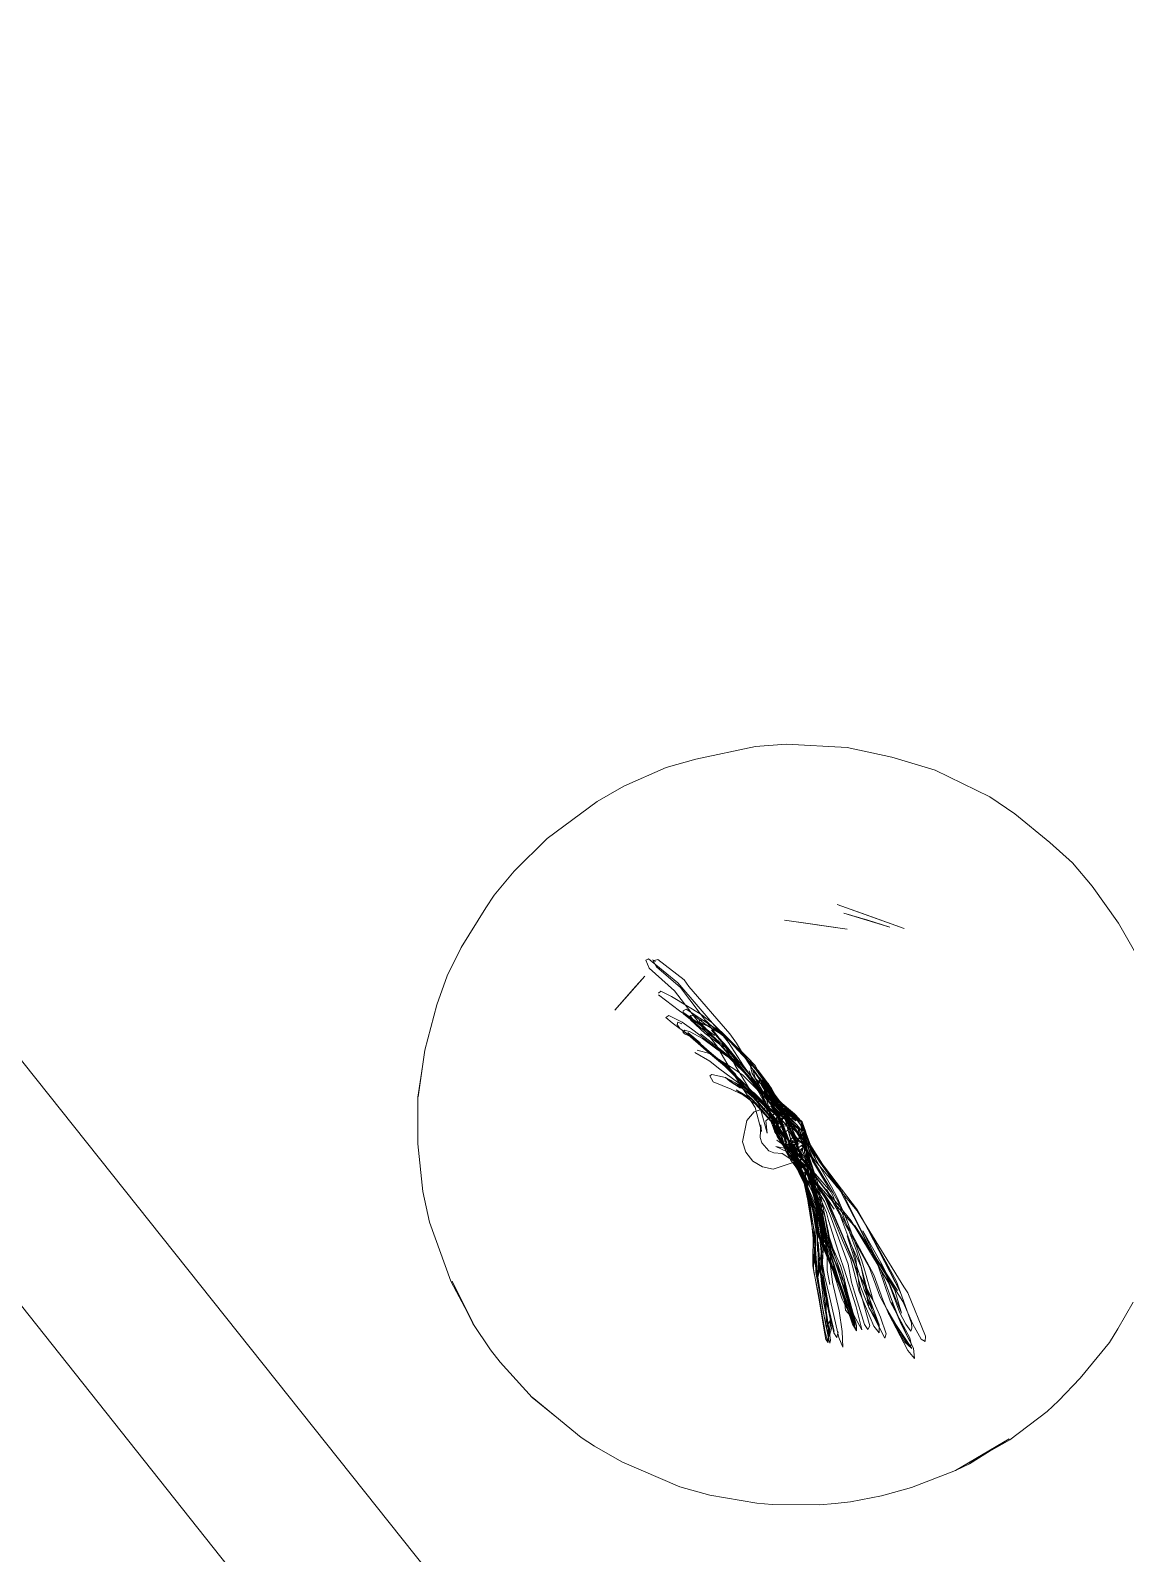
# Model space of a CAD drawing. Header units: millimetres. Extents: x 0 to 57242, y -59538 to 11130.
# Drawn here: x 16787.4 to 16894.6, y -1006.1 to -857 of the extents above; entities that cross this region are included whole.
import ezdxf

# ---------------------------------------------------------------- set-up
doc = ezdxf.new("R2010")
doc.units = ezdxf.units.MM
doc.layers.add('G-IMPT', color=8, linetype='Continuous', lineweight=9)
doc.layers.add('I-FURN', color=30, linetype='Continuous', lineweight=9)

# ---------------------------------------------------------------- blocks, each defined once
blk = doc.blocks.new('LR1579_PANEL_TV_019_CH - LR1579_PANEL_TV_019_CH-837093-Level 0')
at = {"layer": 'G-IMPT'}
for p, q in [((741.81, -243.84), (746.13, -242.91)), ((749.08, -242.41), (746.13, -242.91)), ((749.08, -242.41), (752.06, -242.35)), ((752.06, -242.35), (756.51, -242.57)), ((756.51, -242.57), (760.92, -243.24)), ((741.81, -243.84), (738.97, -244.73)), ((733.61, -247.29), (738.97, -244.73)), ((733.61, -247.29), (729.94, -249.82)), ((726.49, -252.66), (729.94, -249.82)), ((726.49, -252.66), (722.53, -257.13)), ((722.53, -257.13), (720.83, -259.6)), ((743.82, -259.32), (737.91, -262.99)), ((740.87, -261.14), (743.82, -259.32)), ((720.83, -259.6), (718.14, -264.96)), ((738.99, -263.01), (742.86, -260.36)), ((740.98, -261.58), (742.86, -260.36)), ((740.87, -261.14), (737.91, -262.99)), ((738.99, -263.01), (740.98, -261.58)), ((740.39, -263.73), (735.88, -267.98)), ((740.39, -263.73), (737.59, -266.36)), ((718.14, -264.96), (716.98, -267.74)), ((786.43, -264.56), (787.54, -267.38)), ((735.88, -267.98), (737.59, -266.36)), ((716.98, -267.74), (715.83, -272.12)), ((788.07, -268.82), (787.54, -267.38)), ((788.07, -268.82), (789.03, -273.26)), ((715.37, -275.11), (715.83, -272.12)), ((789.42, -276.29), (789.03, -273.26)), ((715.17, -281.17), (715.37, -275.11)), ((789.42, -276.29), (789.57, -277.82)), ((789.45, -282.4), (789.57, -277.82)), ((730.57, -280.77), (734.2, -279.97)), ((731.18, -280.1), (731, -280.53)), ((734.34, -279.32), (731.18, -280.1)), ((731.68, -280.64), (734.72, -280.07)), ((734.2, -279.97), (740.58, -279.74)), ((735.16, -279.35), (734.34, -279.32)), ((739.44, -280.17), (734.72, -280.07)), ((734.86, -281.28), (738.11, -280.11)), ((735.16, -279.35), (741.28, -279.1)), ((736.71, -280.93), (739.77, -279.96)), ((737.73, -280.72), (739.28, -280.32)), ((739.28, -280.32), (737.8, -281.27)), ((738.6, -279.97), (738.11, -280.11)), ((738.82, -280.13), (738.46, -280.5)), ((739.29, -279.79), (738.6, -279.97)), ((739.28, -280.32), (738.75, -280.59)), ((738.82, -280.13), (740, -279.95)), ((739.28, -280.32), (740.67, -279.83)), ((744.11, -279.18), (739.29, -279.79)), ((741.75, -280.2), (739.44, -280.17)), ((739.77, -279.96), (740.39, -279.76)), ((746.7, -280.04), (739.86, -280.28)), ((739.86, -280.28), (741.71, -280.11)), ((740, -279.95), (741.58, -279.51)), ((746.32, -280.19), (740.01, -280.62)), ((742.18, -280.24), (740.28, -280.58)), ((741.47, -279.6), (740.39, -279.76)), ((747.17, -280.24), (740.52, -280.55)), ((740.58, -279.74), (741.84, -279.74)), ((741.8, -279.58), (740.67, -279.83)), ((741.28, -279.1), (742.39, -279.17)), ((745.81, -279.18), (741.47, -279.6)), ((742.54, -279.42), (741.58, -279.51)), ((746.7, -280.04), (741.71, -280.11)), ((741.75, -280.2), (744.02, -280.63)), ((745.4, -280.35), (741.77, -280.44)), ((745.64, -279.29), (741.8, -279.58)), ((742.41, -279.78), (741.84, -279.74)), ((742.18, -280.24), (747.95, -280.27)), ((744.48, -279.44), (742.39, -279.17)), ((744.54, -280.01), (742.41, -279.78)), ((742.54, -279.42), (746.66, -279.18)), ((749.39, -279.83), (742.84, -280.64)), ((749.41, -279.93), (743.35, -280.43)), ((751.46, -280.35), (744.05, -281.26)), ((744.11, -279.18), (745.25, -279.1)), ((744.33, -280.38), (750.44, -279.91)), ((744.48, -279.44), (748.73, -279.8)), ((749.01, -280.21), (744.54, -280.01)), ((744.63, -279.32), (744.65, -279.17)), ((744.63, -279.32), (745.42, -279.27)), ((744.63, -279.32), (745.66, -279.8)), ((744.63, -279.32), (745.07, -279.37)), ((745.07, -279.37), (744.65, -279.17)), ((745.24, -280.62), (749.28, -280.19)), ((745.97, -279.2), (745.25, -279.1)), ((746.32, -280.19), (745.3, -279.88)), ((745.3, -279.88), (746.29, -280.23)), ((745.4, -280.35), (747.87, -280.36)), ((745.42, -279.27), (746.68, -279.34)), ((745.52, -279.47), (745.45, -279.55)), ((747.1, -279.48), (745.45, -279.55)), ((746.27, -279.87), (745.45, -279.55)), ((746.27, -279.87), (745.45, -279.55)), ((746.03, -279.51), (745.52, -279.47)), ((745.64, -279.29), (747.42, -279.21)), ((746.59, -279.91), (745.66, -279.8)), ((745.78, -279.27), (748.99, -279.52)), ((745.78, -279.27), (749.56, -279.4)), ((745.81, -279.18), (747.66, -279.21)), ((745.97, -279.2), (748.99, -279.52)), ((747.17, -279.66), (746.03, -279.51)), ((748.87, -279.59), (746.27, -279.87)), ((748.47, -280.28), (746.27, -279.87)), ((746.27, -280.11), (747.87, -280.36)), ((746.27, -280.11), (748.44, -280.45)), ((748.45, -280.6), (746.29, -280.23)), ((748.27, -279.54), (746.59, -279.56)), ((746.84, -279.88), (746.59, -279.56)), ((746.69, -279.92), (746.59, -279.56)), ((746.69, -279.92), (746.59, -279.56)), ((746.59, -279.91), (747.84, -280.15)), ((748, -279.23), (746.66, -279.18)), ((747.14, -279.79), (746.67, -279.5)), ((746.68, -279.23), (750.06, -279.71)), ((746.68, -279.23), (747.84, -279.36)), ((747.49, -279.47), (746.68, -279.34)), ((746.84, -279.88), (746.69, -279.92)), ((748.79, -280.25), (746.69, -279.92)), ((747.95, -280.27), (746.7, -280.04)), ((746.7, -280.04), (750.22, -280.9)), ((748.87, -279.59), (747.1, -279.48)), ((748.08, -279.91), (747.14, -279.79)), ((748.87, -279.59), (747.17, -279.66)), ((747.17, -280.24), (749.13, -280.67)), ((747.28, -280.84), (751.27, -280.35)), ((750.57, -279.63), (747.42, -279.21)), ((748.25, -280.03), (747.48, -279.82)), ((747.48, -279.82), (748.08, -279.91)), ((748.06, -279.6), (747.49, -279.47)), ((748.6, -279.7), (747.54, -279.79)), ((749.06, -280), (747.54, -279.79)), ((747.54, -279.79), (748.2, -280.2)), ((747.54, -279.79), (748.2, -280.2)), ((747.66, -279.21), (749.02, -279.49)), ((750.06, -279.71), (747.84, -279.36)), ((747.84, -280.15), (749.11, -280.24)), ((747.87, -280.36), (750.07, -280.9)), ((747.87, -280.36), (748.44, -280.45)), ((747.92, -279.46), (750.36, -279.34)), ((747.92, -279.46), (749.56, -279.4)), ((748, -279.23), (750.38, -279.63)), ((748.06, -279.6), (748.87, -279.41)), ((749.06, -280), (748.2, -280.2)), ((748.69, -280.24), (748.2, -280.2)), ((748.25, -280.03), (749, -280.25)), ((748.27, -279.54), (749.32, -279.74)), ((749.28, -279.67), (748.31, -279.49)), ((749.66, -279.68), (748.34, -279.87)), ((748.34, -279.87), (749.95, -279.71)), ((749.99, -279.66), (748.46, -279.55)), ((749.28, -279.67), (748.46, -279.55)), ((748.47, -280.28), (750.69, -280.26)), ((748.5, -280.3), (750.32, -279.85)), ((748.5, -280.3), (749.01, -280.21)), ((748.54, -279.6), (749.29, -279.55)), ((748.87, -279.59), (748.54, -279.6)), ((748.6, -279.7), (749.23, -279.7)), ((750.55, -281.1), (748.67, -280.35)), ((750.07, -280.9), (748.67, -280.35)), ((749.02, -280.23), (748.69, -280.24)), ((749.95, -279.71), (748.73, -279.8)), ((748.74, -282), (749.47, -279.99)), ((748.79, -280.25), (750.3, -280.31)), ((749.99, -279.55), (748.87, -279.41)), ((748.87, -279.59), (749.82, -279.47)), ((748.87, -279.59), (749.29, -279.55)), ((752.66, -281.14), (748.94, -280.04)), ((748.94, -280.04), (749.59, -280.1)), ((748.97, -280.73), (751.46, -280.35)), ((749.99, -279.66), (749, -280.25)), ((749.32, -279.74), (749, -280.25)), ((749.79, -280.36), (749, -280.25)), ((749.02, -279.49), (749.75, -279.48)), ((749.02, -280.23), (749.69, -280.45)), ((749.11, -280.24), (749.59, -280.1)), ((749.89, -279.79), (749.23, -279.7)), ((751.99, -280.06), (749.28, -280.19)), ((749.9, -279.54), (749.32, -279.74)), ((749.99, -279.66), (749.32, -279.74)), ((750.81, -279.92), (749.32, -279.74)), ((749.32, -279.74), (750.77, -279.83)), ((749.35, -280.04), (751.25, -279.9)), ((749.35, -280.04), (751.24, -279.9)), ((749.39, -279.83), (752.29, -279.53)), ((749.39, -279.83), (749.82, -279.82)), ((749.39, -279.83), (751.66, -279.89)), ((749.41, -279.93), (751.24, -279.9)), ((749.47, -279.99), (750.31, -279.29)), ((749.56, -279.4), (751.34, -279.03)), ((749.56, -279.4), (750.36, -279.34)), ((750.69, -280.26), (749.61, -280.22)), ((749.61, -280.22), (753.1, -281.17)), ((749.66, -279.68), (750.74, -279.43)), ((751.2, -279.53), (749.66, -280.53)), ((749.66, -280.53), (750.51, -279.87)), ((752.33, -279.01), (749.75, -279.48)), ((751.99, -280.06), (749.78, -280.17)), ((751.32, -280.06), (749.78, -280.17)), ((750.76, -280.34), (749.79, -280.36)), ((751.13, -279.41), (749.82, -279.59)), ((749.82, -279.47), (751.96, -280.13)), ((750.57, -279.63), (749.82, -279.59)), ((751.66, -279.89), (749.82, -279.82)), ((751.27, -280.02), (749.87, -280.15)), ((753.55, -281.31), (749.87, -280.15)), ((751.04, -279.75), (749.89, -279.79)), ((750.56, -279.77), (749.9, -279.54)), ((753.73, -280.45), (749.99, -279.55)), ((749.99, -279.66), (751.6, -279.82)), ((750.09, -280.42), (750.51, -279.87)), ((752.33, -279.01), (750.12, -279.55)), ((751.22, -279.23), (750.12, -279.55)), ((751.2, -279.53), (750.24, -279.87)), ((750.32, -279.85), (750.24, -279.87)), ((752.33, -279.01), (750.28, -279.42)), ((751.22, -279.23), (750.28, -279.42)), ((750.84, -281.19), (750.28, -280.12)), ((750.31, -280.53), (750.28, -280.12)), ((751.27, -280.02), (750.3, -280.31)), ((750.31, -279.29), (752.42, -278.92)), ((750.31, -280.53), (751.22, -279.23)), ((751.98, -279.35), (750.38, -279.63)), ((750.44, -279.91), (752.07, -279.86)), ((751.24, -279.19), (750.52, -279.75)), ((750.84, -279.48), (750.52, -279.75)), ((750.84, -279.48), (750.54, -280.51)), ((750.54, -280.51), (750.58, -279.93)), ((750.55, -280.9), (751.15, -279.74)), ((751.01, -280.16), (750.55, -280.9)), ((753.68, -280.72), (750.56, -279.77)), ((750.6, -280.71), (750.58, -279.93)), ((751.24, -279.19), (750.74, -279.43)), ((753.59, -281.26), (750.76, -280.34)), ((751.27, -280.02), (750.77, -279.83)), ((753.68, -280.72), (750.81, -279.92)), ((752.29, -279.53), (750.83, -279.87)), ((750.83, -279.87), (751.86, -279.58)), ((750.83, -279.87), (750.84, -279.97)), ((750.83, -279.87), (751.11, -280.39)), ((750.84, -279.97), (753.1, -279.49)), ((750.96, -279.86), (750.87, -280.82)), ((751.15, -279.74), (750.89, -280.77)), ((750.96, -279.86), (751.34, -279.44)), ((753.64, -281.11), (750.96, -279.96)), ((754.28, -281.4), (750.96, -279.96)), ((751.01, -280.16), (751.15, -279.74)), ((751.6, -279.82), (751.04, -279.75)), ((751.13, -279.41), (752.26, -279.13)), ((751.45, -279.57), (751.15, -279.74)), ((752.33, -279.01), (751.22, -279.23)), ((751.24, -279.19), (751.94, -279.16)), ((751.24, -279.19), (752.59, -279.22)), ((752.96, -279.61), (751.25, -279.9)), ((752.88, -280.36), (751.27, -280.35)), ((752.6, -279.96), (751.32, -280.06)), ((752.05, -278.97), (751.34, -279.03)), ((752.26, -279.13), (751.34, -279.44)), ((753.94, -280.63), (751.38, -280.05)), ((751.38, -280.05), (753.28, -280.57)), ((751.45, -279.57), (751.98, -279.35)), ((751.45, -280.73), (751.66, -279.89)), ((754.56, -280.93), (751.6, -279.82)), ((751.6, -279.82), (753.07, -280.44)), ((751.63, -280.12), (752.07, -279.86)), ((752.07, -279.86), (751.63, -280.63)), ((751.63, -280.12), (753.74, -279.87)), ((752.96, -279.61), (751.66, -279.89)), ((751.78, -280.38), (753.67, -280.3)), ((752.88, -280.36), (751.78, -280.38)), ((752.29, -279.53), (751.86, -279.58)), ((752.59, -279.22), (751.94, -279.16)), ((751.96, -280.13), (753.28, -280.57)), ((752.33, -279.01), (752.05, -278.97)), ((752.5, -279.07), (752.05, -278.97)), ((752.98, -279.21), (752.05, -278.97)), ((753.74, -279.87), (752.07, -279.86)), ((752.16, -281.31), (752.19, -280.21)), ((752.6, -279.96), (752.19, -280.21)), ((752.29, -279.53), (753.1, -279.49)), ((752.68, -279.07), (752.33, -279.01)), ((754.09, -280.29), (752.37, -279.49)), ((755.24, -280.32), (752.37, -279.49)), ((752.42, -278.92), (753.44, -279.29)), ((753.93, -279.89), (752.5, -279.07)), ((754.4, -279.67), (752.5, -279.07)), ((752.5, -279.07), (753.55, -279.33)), ((753.22, -279.45), (752.59, -279.22)), ((752.59, -279.22), (753.08, -279.47)), ((752.6, -279.96), (753.84, -279.97)), ((752.6, -279.96), (754.56, -280.2)), ((752.68, -279.07), (753.72, -279.8)), ((752.68, -279.07), (752.96, -279.14)), ((752.68, -279.07), (752.98, -279.21)), ((752.96, -279.14), (755.18, -280.02)), ((753.21, -279.44), (752.98, -279.21)), ((753.73, -279.99), (752.98, -279.21)), ((753.08, -279.47), (753.75, -280.71)), ((753.72, -279.8), (753.21, -279.44)), ((753.21, -279.44), (753.55, -280.08)), ((753.21, -279.44), (753.73, -279.99)), ((753.21, -279.77), (754.09, -280.29)), ((753.21, -279.77), (754.27, -281.39)), ((753.22, -279.45), (754.66, -279.9)), ((754.79, -280.02), (753.32, -279.35)), ((754.28, -279.87), (753.32, -279.35)), ((753.79, -279.6), (753.32, -279.35)), ((753.32, -279.35), (754.44, -280.08)), ((753.44, -279.29), (754.28, -279.99)), ((753.44, -281), (753.55, -280.08)), ((753.52, -279.47), (754.35, -280.44)), ((753.52, -279.47), (753.93, -279.89)), ((754.03, -279.94), (753.52, -281.42)), ((754.07, -280.2), (753.53, -280.42)), ((753.55, -279.33), (756.15, -280.17)), ((754.07, -280.2), (753.67, -280.3)), ((753.74, -279.87), (754.56, -280.2)), ((753.74, -279.87), (755.27, -280.81)), ((753.78, -279.71), (754.4, -280.16)), ((753.78, -279.71), (754.77, -280.79)), ((753.78, -279.71), (753.89, -279.81)), ((753.78, -279.71), (755.12, -280.35)), ((753.79, -279.6), (754.21, -280.15)), ((754.18, -280.09), (753.84, -279.97)), ((753.84, -279.97), (754.56, -280.2)), ((753.84, -279.97), (756.04, -280.9)), ((754.96, -280.31), (753.89, -279.81)), ((754.35, -280.44), (754.03, -279.94)), ((754.07, -279.95), (754.72, -280.42)), ((754.07, -279.95), (757.06, -281.36)), ((754.16, -281.14), (754.21, -280.15)), ((754.99, -280.46), (754.18, -280.09)), ((754.18, -280.09), (755.91, -280.9)), ((754.18, -280.09), (754.75, -280.33)), ((754.28, -279.67), (759.51, -280.22)), ((754.28, -279.67), (756.06, -279.95)), ((754.28, -279.87), (756.04, -280.51)), ((755.01, -282), (754.28, -279.99)), ((754.99, -280.46), (754.34, -280.28)), ((754.34, -280.28), (755.14, -280.5)), ((754.4, -279.67), (756.06, -279.95)), ((754.4, -280.16), (755.27, -280.61)), ((754.46, -280.96), (754.44, -280.08)), ((754.56, -280.2), (757.74, -281.69)), ((754.66, -279.9), (762.57, -280.07)), ((754.74, -279.82), (756.56, -280.03)), ((754.74, -279.82), (756.15, -280.17)), ((756.67, -281.26), (754.75, -280.33)), ((756.85, -281.61), (754.75, -280.33)), ((754.75, -280.33), (756.04, -280.9)), ((756.27, -280.45), (754.79, -280.02)), ((754.96, -280.31), (755.06, -280.38)), ((756.27, -280.45), (755.1, -280.36)), ((755.1, -280.36), (756.1, -280.43)), ((758.2, -281.54), (755.12, -280.35)), ((759.2, -280.65), (755.18, -280.02)), ((755.24, -280.32), (762.6, -280.15)), ((759.13, -280.09), (756.06, -279.95)), ((759.51, -280.22), (756.06, -279.95)), ((756.56, -280.03), (759.53, -280.17)), ((759.13, -280.09), (760.31, -280.17)), ((760.07, -280.22), (759.53, -280.17)), ((760.07, -280.22), (762.86, -280.76)), ((761.18, -280.35), (760.31, -280.17)), ((761.18, -280.35), (768.66, -281.97)), ((763.59, -280.23), (762.57, -280.07)), ((764.45, -280.36), (762.6, -280.15)), ((763.59, -280.23), (770.42, -281.43)), ((763.59, -280.23), (771.5, -281.79)), ((763.59, -280.23), (770.17, -281.5)), ((764.45, -280.36), (771.26, -281.18)), ((715.17, -281.17), (715.65, -285.71)), ((730.57, -280.77), (730.5, -281.06)), ((731.3, -281.28), (730.5, -281.06)), ((731.18, -280.39), (730.87, -280.51)), ((731, -280.53), (731.68, -280.64)), ((734.61, -280.73), (731.3, -281.28)), ((733.8, -281.8), (734.86, -281.28)), ((733.8, -281.8), (733.81, -282.1)), ((733.92, -282.19), (736.42, -281.56)), ((741.35, -280.85), (734.61, -280.73)), ((739.4, -280.66), (736.42, -281.56)), ((736.71, -280.93), (736.66, -281.28)), ((736.91, -281.45), (736.66, -281.28)), ((736.85, -281.35), (740.47, -280.37)), ((736.85, -281.35), (738.8, -280.78)), ((736.91, -281.45), (739.03, -280.96)), ((737.73, -280.72), (737.46, -281.03)), ((737.8, -281.27), (737.46, -281.03)), ((737.8, -281.27), (737.46, -281.03)), ((738.42, -281.09), (737.46, -281.03)), ((738.56, -281.74), (737.48, -282.04)), ((737.8, -281.27), (738.75, -280.59)), ((739.73, -280.97), (737.8, -281.27)), ((737.8, -281.27), (738.42, -281.09)), ((738.46, -280.5), (738.32, -280.59)), ((738.55, -280.68), (738.32, -280.59)), ((740.28, -280.58), (738.55, -280.68)), ((738.56, -281.74), (742.84, -280.64)), ((741.06, -281.81), (738.6, -282.25)), ((739.96, -281.49), (738.68, -282.02)), ((740.47, -280.37), (738.8, -280.78)), ((740.01, -280.62), (738.8, -280.78)), ((739.4, -280.66), (738.8, -280.78)), ((739.03, -280.96), (741.09, -280.46)), ((743.35, -280.43), (739.47, -281.36)), ((741.77, -280.44), (739.73, -280.97)), ((741.66, -281.03), (739.96, -281.49)), ((740.41, -282.04), (742.39, -281.6)), ((740.52, -280.55), (741.09, -280.46)), ((740.69, -281.97), (744.05, -281.26)), ((740.69, -281.97), (742.39, -281.6)), ((741.06, -281.81), (742.49, -281.53)), ((743.68, -281.41), (741.11, -281.94)), ((741.35, -280.85), (742.88, -281.05)), ((744.19, -280.93), (741.55, -281.86)), ((741.66, -281.03), (743.62, -280.44)), ((744.85, -281.16), (742.06, -281.62)), ((742.06, -281.62), (744.05, -281.26)), ((744.74, -281.13), (742.49, -281.53)), ((742.8, -281.52), (749.3, -280.83)), ((742.8, -281.52), (743.68, -281.41)), ((743.8, -281.18), (742.88, -281.05)), ((743.16, -281.33), (744.74, -281.13)), ((746.78, -281.16), (743.16, -281.33)), ((745.61, -281.41), (743.22, -282.06)), ((744.33, -280.38), (743.62, -280.44)), ((743.8, -281.18), (748.45, -281.66)), ((744.02, -280.63), (748.45, -281.2)), ((748.97, -280.73), (744.05, -281.26)), ((748.46, -281.09), (744.05, -281.26)), ((744.85, -281.16), (744.05, -281.26)), ((745.24, -280.62), (744.19, -280.93)), ((746.08, -281.61), (744.34, -282.1)), ((745.36, -281.66), (744.34, -282.1)), ((744.95, -282), (746.08, -281.61)), ((745.36, -281.66), (746.97, -280.94)), ((748.28, -281.06), (745.36, -281.66)), ((745.36, -281.66), (746.26, -281.43)), ((749.4, -280.71), (745.6, -281.28)), ((745.6, -281.28), (751.28, -281.04)), ((747.68, -281.36), (745.6, -282.37)), ((749.4, -280.71), (745.61, -281.41)), ((747.68, -281.36), (745.95, -282.04)), ((748.18, -281.44), (745.95, -282.04)), ((748.28, -281.06), (746.26, -281.43)), ((746.78, -281.16), (751.02, -280.96)), ((747.28, -280.84), (746.97, -280.94)), ((749.04, -281.29), (747.12, -281.47)), ((747.68, -281.36), (747.12, -281.47)), ((747.68, -281.36), (752.7, -281.14)), ((747.68, -281.36), (751.62, -281.2)), ((749.04, -281.29), (747.68, -281.36)), ((748.18, -281.44), (752.7, -281.14)), ((748.2, -280.9), (749.99, -280.82)), ((748.2, -280.9), (749.3, -280.83)), ((751.53, -281.64), (748.45, -280.6)), ((748.45, -281.2), (748.9, -281.32)), ((750.68, -282.64), (748.45, -281.66)), ((751.16, -282.31), (748.9, -281.32)), ((749.04, -281.29), (751.62, -281.2)), ((752.52, -281.26), (749.04, -281.29)), ((749.13, -280.67), (750.72, -281.24)), ((751.45, -280.73), (749.3, -280.83)), ((750.25, -280.9), (749.3, -280.83)), ((751.14, -280.47), (749.69, -280.45)), ((751.45, -280.73), (749.99, -280.82)), ((750.09, -280.42), (750.14, -281.66)), ((750.84, -281.19), (750.12, -280.77)), ((750.12, -280.77), (751.48, -281.54)), ((751.16, -282.31), (750.14, -281.66)), ((751.87, -281.57), (750.22, -280.9)), ((750.25, -280.9), (751.11, -281.1)), ((751.23, -280.93), (750.28, -280.86)), ((750.28, -280.86), (751.39, -281.04)), ((751.37, -281.51), (750.4, -280.94)), ((751.2, -281.09), (750.4, -280.94)), ((750.55, -281.1), (751.68, -281.6)), ((750.6, -280.71), (750.94, -281.33)), ((751.68, -281.6), (750.72, -281.24)), ((750.8, -280.91), (752.2, -281.12)), ((750.8, -280.91), (752.64, -281.6)), ((752.52, -281.26), (750.84, -280.88)), ((750.84, -280.88), (752.91, -281.36)), ((751.11, -281.1), (750.86, -280.8)), ((751.29, -281.09), (750.86, -280.8)), ((751.68, -281.6), (750.87, -280.82)), ((751.46, -281.37), (750.89, -280.77)), ((751.53, -281.64), (750.94, -281.33)), ((751.61, -281.32), (751, -280.92)), ((751, -280.92), (751.49, -281.13)), ((751.02, -280.96), (751.49, -281.13)), ((751.11, -281.1), (751.11, -280.39)), ((751.51, -281.36), (751.11, -281.1)), ((753.57, -281.21), (751.14, -280.47)), ((752.05, -281.07), (751.2, -281.09)), ((751.28, -281.04), (752.2, -281.12)), ((751.87, -281.57), (751.29, -281.09)), ((751.48, -281.54), (751.37, -281.51)), ((751.39, -281.04), (751.63, -280.63)), ((752.48, -281.72), (751.39, -281.15)), ((751.39, -281.15), (751.61, -281.32)), ((753.47, -281.31), (751.41, -280.58)), ((753.1, -281.17), (751.41, -280.58)), ((751.45, -280.73), (751.61, -281.32)), ((751.87, -281.57), (751.46, -281.37)), ((751.48, -281.54), (751.93, -281.22)), ((751.48, -281.54), (751.8, -281.5)), ((751.53, -281.64), (751.49, -281.63)), ((752.5, -281.7), (751.49, -281.63)), ((751.87, -281.57), (751.51, -281.36)), ((751.53, -281.64), (752.5, -281.7)), ((752.48, -281.72), (751.61, -281.32)), ((752.03, -281.73), (751.68, -281.6)), ((752.17, -281.13), (751.8, -281.5)), ((752.48, -281.72), (751.87, -281.57)), ((753.21, -281.83), (751.87, -281.57)), ((752.17, -281.13), (751.93, -281.22)), ((752.03, -281.73), (752.85, -281.8)), ((752.05, -281.07), (752.57, -281.13)), ((752.16, -281.31), (753.75, -281.99)), ((752.17, -281.13), (752.4, -281.11)), ((752.63, -281.2), (752.17, -281.13)), ((753.68, -280.72), (752.28, -280.5)), ((752.28, -280.5), (753.28, -280.57)), ((752.28, -281.98), (754.06, -281.28)), ((752.28, -281.98), (754.27, -281.41)), ((753.43, -281.89), (752.29, -281.57)), ((752.29, -281.57), (753.75, -281.99)), ((752.66, -281.14), (752.36, -281.04)), ((752.36, -281.04), (754.02, -281.86)), ((752.63, -281.2), (752.4, -281.11)), ((752.83, -281.67), (752.4, -281.54)), ((752.4, -281.54), (752.84, -281.69)), ((753.43, -281.89), (752.48, -281.72)), ((752.5, -281.7), (753.44, -281)), ((752.83, -281.67), (752.5, -281.7)), ((754.01, -281.99), (752.52, -281.26)), ((752.52, -281.26), (752.91, -281.36)), ((752.57, -281.13), (752.75, -281.15)), ((753.75, -281.99), (752.64, -281.6)), ((752.69, -282.45), (753.74, -281.55)), ((752.69, -282.45), (754.29, -281.68)), ((752.72, -281.75), (754.02, -281.12)), ((752.72, -281.75), (754.62, -281.25)), ((754.25, -281.08), (752.75, -281.15)), ((752.84, -281.69), (753.32, -281.68)), ((753.21, -281.83), (752.85, -281.8)), ((753.02, -281.72), (754.61, -281.44)), ((753.74, -281.53), (753.02, -281.72)), ((753.73, -280.45), (753.03, -280.59)), ((753.03, -280.59), (753.16, -281.2)), ((754.46, -281), (753.07, -280.44)), ((753.14, -281.71), (753.75, -280.71)), ((753.14, -281.71), (754.06, -281.28)), ((753.53, -280.42), (753.15, -280.94)), ((753.36, -281.64), (753.15, -280.94)), ((753.16, -281.2), (754.02, -281.86)), ((753.21, -281.83), (754.47, -281.41)), ((753.21, -281.83), (755.63, -281.59)), ((753.68, -280.72), (753.28, -280.57)), ((753.94, -280.63), (753.3, -280.84)), ((753.3, -280.84), (753.71, -281.51)), ((754.35, -281.35), (753.3, -281.77)), ((753.3, -281.77), (754.3, -281.58)), ((753.32, -281.68), (754.33, -281.27)), ((753.36, -281.64), (754.01, -281.99)), ((753.47, -281.31), (753.71, -281.51)), ((753.48, -281.05), (755.23, -280.88)), ((753.48, -281.05), (753.8, -281.4)), ((753.52, -281.42), (754.02, -281.12)), ((753.52, -281.42), (754.62, -281.25)), ((753.52, -281.42), (754.17, -281.39)), ((754.49, -281.78), (753.55, -281.31)), ((754.28, -281.41), (753.57, -281.21)), ((754.58, -281.75), (753.59, -281.26)), ((753.63, -282.38), (755.9, -281.65)), ((753.64, -281.11), (754.28, -281.4)), ((753.68, -280.72), (754.43, -280.92)), ((753.78, -280.5), (753.74, -281.55)), ((754.16, -281.14), (753.74, -281.53)), ((753.74, -281.53), (754.61, -281.44)), ((753.74, -281.53), (754.56, -281.48)), ((753.75, -281.99), (755.29, -281.7)), ((753.78, -280.5), (754.27, -281.39)), ((754.49, -281.78), (753.8, -281.4)), ((754.43, -280.92), (753.99, -281.09)), ((753.99, -281.09), (754.46, -281)), ((754.58, -281.75), (753.99, -281.09)), ((753.99, -281.09), (754.05, -281.32)), ((754.43, -280.92), (754.05, -281.32)), ((754.58, -281.75), (754.05, -281.32)), ((755.4, -282.06), (754.05, -281.32)), ((755.65, -281.11), (754.17, -281.39)), ((754.17, -281.75), (754.48, -281.61)), ((754.17, -281.75), (755.49, -281.73)), ((754.23, -281.82), (754.8, -281.54)), ((754.47, -281.77), (754.23, -281.82)), ((755.65, -281.11), (754.24, -281.22)), ((759.25, -281.28), (754.24, -281.22)), ((754.61, -281.44), (754.25, -281.08)), ((755.56, -281.17), (754.27, -281.41)), ((754.56, -280.93), (754.28, -281.4)), ((754.58, -281.75), (754.28, -281.4)), ((754.58, -281.75), (754.28, -281.41)), ((754.29, -281.68), (756.25, -281.28)), ((756.3, -281.53), (754.3, -281.58)), ((754.61, -281.44), (754.33, -281.27)), ((754.46, -280.96), (754.35, -281.35)), ((754.43, -280.92), (755.23, -280.88)), ((754.56, -280.93), (754.46, -281)), ((755.6, -281.19), (754.46, -281)), ((754.96, -281.16), (754.47, -281.41)), ((754.47, -281.77), (756.02, -281.86)), ((754.77, -280.79), (754.48, -281.61)), ((754.54, -281.99), (755.45, -281.41)), ((755.6, -281.19), (754.56, -280.93)), ((754.56, -281.48), (759.7, -281.69)), ((754.58, -281.75), (755.4, -282.06)), ((754.61, -281.44), (761.06, -281.79)), ((754.61, -281.44), (759.7, -281.69)), ((754.72, -280.42), (755.36, -281.49)), ((759.58, -280.98), (754.78, -281.22)), ((755.56, -281.17), (754.78, -281.22)), ((756.02, -281.86), (754.8, -281.54)), ((754.8, -281.54), (756.06, -281.87)), ((755.27, -280.61), (754.96, -281.16)), ((754.99, -280.46), (755.9, -281.3)), ((754.99, -280.46), (755.91, -280.9)), ((755.78, -281.85), (755.05, -282.11)), ((758.46, -281.76), (755.06, -280.38)), ((755.93, -280.93), (755.14, -280.5)), ((755.14, -280.5), (757.16, -281.49)), ((755.14, -280.5), (755.89, -281.14)), ((755.19, -281.24), (755.27, -280.81)), ((755.29, -281.7), (755.19, -281.24)), ((756.47, -281.47), (755.23, -280.88)), ((755.23, -280.88), (755.96, -281.16)), ((755.39, -281.83), (755.45, -281.41)), ((755.39, -281.83), (755.94, -281.54)), ((755.94, -281.54), (755.45, -281.41)), ((763.53, -281.29), (755.49, -281.67)), ((755.49, -281.67), (755.9, -281.65)), ((756.87, -282.06), (755.49, -281.73)), ((755.98, -281.71), (755.52, -281.91)), ((759.58, -280.98), (755.56, -281.17)), ((755.56, -281.17), (760.05, -281.28)), ((755.63, -281.59), (759.88, -282.07)), ((755.89, -281.14), (755.78, -281.85)), ((755.9, -281.3), (755.79, -281.08)), ((755.98, -281.71), (755.79, -281.08)), ((755.9, -281.3), (756.28, -281.64)), ((755.93, -280.93), (756.79, -281.38)), ((755.93, -281.1), (756.52, -281.5)), ((755.93, -281.1), (756.5, -281.42)), ((757.06, -281.36), (755.94, -281.06)), ((755.94, -281.06), (757.16, -281.31)), ((757.27, -281.87), (755.96, -281.16)), ((758.51, -280.84), (756.04, -280.51)), ((758.62, -282.08), (756.04, -280.9)), ((757.74, -281.69), (756.04, -280.9)), ((756.27, -280.45), (756.1, -280.43)), ((762.99, -281.22), (756.25, -281.28)), ((756.27, -280.45), (759.7, -280.88)), ((756.29, -281.54), (756.53, -281.96)), ((756.29, -281.54), (757.39, -281.99)), ((760.07, -281.84), (756.3, -281.53)), ((756.43, -282.09), (756.52, -281.5)), ((756.89, -282.14), (756.46, -281.43)), ((757.21, -281.73), (756.46, -281.43)), ((756.47, -281.47), (756.78, -282.01)), ((756.47, -281.72), (756.82, -281.99)), ((757.86, -282.06), (756.5, -281.42)), ((757.96, -282.02), (756.52, -281.5)), ((757.66, -281.74), (756.52, -281.5)), ((756.52, -281.5), (757.86, -282.06)), ((756.52, -281.5), (758.96, -282.27)), ((756.67, -281.26), (758.88, -282.3)), ((757.96, -282.02), (756.79, -281.38)), ((758.93, -282.23), (757.16, -281.31)), ((759.79, -282.88), (757.16, -281.49)), ((757.21, -281.73), (759.08, -282.38)), ((758.93, -282.23), (757.45, -281.51)), ((758.62, -282.08), (757.45, -281.51)), ((760.84, -282.6), (757.66, -281.74)), ((760.07, -281.84), (757.74, -281.53)), ((757.74, -281.53), (759.56, -281.79)), ((758.2, -281.54), (762.36, -283.59)), ((758.46, -281.76), (760.49, -282.83)), ((759.92, -281.07), (758.51, -280.84)), ((763.23, -281.83), (759.1, -281.19)), ((759.1, -281.19), (760.05, -281.28)), ((759.2, -280.65), (760.43, -280.87)), ((759.24, -281.65), (759.7, -281.69)), ((759.24, -281.65), (766.13, -283.47)), ((759.25, -281.28), (767.71, -282.67)), ((759.56, -281.79), (763.97, -283.07)), ((759.7, -280.88), (760.68, -281.04)), ((761.06, -281.79), (759.7, -281.69)), ((767.08, -283.78), (759.7, -281.69)), ((759.7, -281.69), (766.13, -283.47)), ((759.92, -281.07), (762.62, -281.94)), ((760.43, -280.87), (762.59, -281.47)), ((765.72, -282.65), (760.68, -281.04)), ((762.59, -281.47), (766.72, -282.82)), ((767.99, -281.83), (762.86, -280.76)), ((762.99, -281.22), (770.08, -282.12)), ((763.23, -281.83), (768.52, -282.76)), ((763.53, -281.29), (771.16, -281.9)), ((771.16, -281.9), (763.54, -281.22)), ((763.54, -281.22), (772.33, -282.16)), ((767.05, -281.53), (764.47, -280.93)), ((764.47, -280.93), (768.01, -281.47)), ((770.96, -282.1), (767.05, -281.53)), ((767.99, -281.83), (771.64, -283.15)), ((770.96, -282.1), (768.01, -281.47)), ((770.96, -282.1), (768.01, -281.47)), ((773.16, -282.98), (768.01, -281.47)), ((771.5, -281.79), (770.17, -281.5)), ((770.42, -281.43), (771.5, -281.79)), ((771.96, -281.26), (771.26, -281.18)), ((771.5, -281.79), (774.51, -282.83)), ((776.38, -282.55), (771.96, -281.26)), ((731.65, -282.1), (732.44, -286.47)), ((731.65, -282.1), (731.95, -283.8)), ((736.15, -282.67), (736.12, -283.02)), ((736.91, -282.85), (736.12, -283.02)), ((736.15, -282.67), (737.48, -282.04)), ((736.91, -282.85), (738.75, -282.37)), ((737.19, -282.38), (737.59, -282.17)), ((737.19, -282.38), (737.35, -282.57)), ((737.35, -282.57), (737.8, -282.6)), ((740.16, -281.92), (737.8, -282.6)), ((738.25, -282.33), (738.24, -282.59)), ((738.51, -282.56), (738.24, -282.59)), ((738.68, -282.02), (738.25, -282.33)), ((739.48, -282.07), (738.51, -282.56)), ((740.16, -281.92), (738.6, -282.25)), ((741.11, -281.94), (738.75, -282.37)), ((740.41, -282.04), (738.77, -282.25)), ((739.48, -282.07), (738.77, -282.25)), ((740.52, -282.59), (741.55, -281.86)), ((742.16, -282.3), (740.56, -282.92)), ((742.16, -282.3), (743.22, -282.06)), ((743.28, -282.97), (743.26, -283.19)), ((743.92, -283.31), (743.26, -283.19)), ((743.28, -282.97), (744.34, -282.1)), ((745.6, -282.37), (743.92, -283.31)), ((744.95, -282), (744.34, -282.1)), ((748.93, -283.08), (748.74, -282)), ((750.31, -284.72), (748.93, -283.08)), ((751.05, -283.11), (750.15, -282.27)), ((750.68, -282.64), (750.15, -282.27)), ((751.05, -283.11), (751.58, -283.31)), ((751.58, -283.31), (752.61, -283.26)), ((752.61, -283.26), (753.08, -283)), ((753.63, -282.38), (753.08, -283)), ((755.53, -281.87), (753.75, -281.99)), ((753.75, -281.99), (755.51, -281.92)), ((753.75, -281.99), (755.35, -281.95)), ((753.75, -281.99), (754.56, -282.13)), ((755.01, -282), (754.28, -284.02)), ((754.54, -281.99), (755.51, -281.92)), ((754.62, -282.13), (754.56, -282.13)), ((755.54, -282.16), (754.62, -282.13)), ((756.35, -282.27), (754.97, -282.08)), ((754.97, -282.08), (756.43, -282.09)), ((757.16, -282.32), (755.05, -282.11)), ((755.12, -282.12), (755.52, -281.91)), ((755.12, -282.12), (755.35, -282.02)), ((755.12, -282.12), (757.65, -282.35)), ((755.12, -282.12), (755.54, -282.16)), ((757.71, -282.23), (755.35, -281.95)), ((756.24, -282.1), (755.35, -282.02)), ((755.4, -282.06), (756.82, -281.99)), ((755.4, -282.06), (756.24, -282.11)), ((757.54, -282.54), (755.51, -281.92)), ((757.71, -282.23), (755.51, -281.92)), ((755.53, -281.87), (757.29, -282.39)), ((756.35, -282.27), (755.6, -282.16)), ((756.1, -282.25), (755.6, -282.16)), ((756.53, -281.96), (756, -282.14)), ((756.61, -282.2), (756, -282.14)), ((759.66, -283.31), (756.02, -281.86)), ((756.02, -281.86), (756.06, -281.87)), ((759.66, -283.31), (756.06, -281.87)), ((759.01, -283.09), (756.06, -281.87)), ((758.39, -282.87), (756.09, -281.9)), ((756.09, -281.9), (757.29, -282.39)), ((756.1, -282.25), (756.78, -282.01)), ((756.79, -282.34), (756.1, -282.25)), ((756.1, -282.25), (758.62, -282.83)), ((756.7, -282.23), (756.24, -282.1)), ((756.24, -282.11), (759.9, -283.53)), ((756.35, -282.27), (756.79, -282.34)), ((756.35, -282.27), (757.78, -282.6)), ((757.65, -282.35), (756.39, -282.17)), ((758.3, -282.84), (756.39, -282.17)), ((756.52, -282.17), (757.86, -282.06)), ((761.21, -283.6), (756.52, -282.17)), ((756.61, -282.2), (757.96, -282.74)), ((756.7, -282.23), (760.74, -284.25)), ((756.82, -281.99), (758.63, -282.49)), ((763, -284.93), (756.87, -282.06)), ((756.89, -282.14), (758.35, -282.39)), ((758.62, -282.83), (757.12, -282.41)), ((757.12, -282.41), (760.86, -283.76)), ((757.16, -282.32), (760.8, -283.28)), ((761.62, -284.37), (757.17, -282.24)), ((757.17, -282.24), (759.01, -283.09)), ((758.3, -282.84), (757.2, -282.39)), ((762.56, -285.42), (757.2, -282.39)), ((757.27, -281.87), (761.26, -283.31)), ((757.27, -281.87), (760.61, -282.94)), ((757.27, -281.87), (762.47, -283.89)), ((758.89, -283.15), (757.29, -282.39)), ((758.39, -282.87), (757.29, -282.39)), ((759.83, -282.74), (757.39, -281.99)), ((757.54, -282.54), (761.64, -284.71)), ((757.78, -282.6), (760.69, -283.56)), ((761.21, -283.6), (757.86, -282.06)), ((760.37, -283.6), (757.96, -282.74)), ((760.61, -282.94), (758.03, -282.25)), ((759.83, -282.74), (758.03, -282.25)), ((758.32, -282.27), (759.79, -282.88)), ((758.32, -282.27), (760.26, -283.3)), ((761.21, -283.6), (758.35, -282.39)), ((758.89, -283.15), (758.39, -282.87)), ((758.39, -282.87), (762.38, -285.17)), ((758.62, -282.08), (761.58, -284.45)), ((758.62, -282.08), (759.93, -282.72)), ((758.62, -282.08), (762.84, -284.51)), ((758.62, -282.08), (762.96, -285.64)), ((760.59, -283.09), (758.63, -282.49)), ((760.96, -283.45), (758.63, -282.49)), ((762.13, -284.07), (758.63, -282.49)), ((762.47, -284.43), (758.88, -282.3)), ((760.21, -282.56), (758.96, -282.27)), ((761.04, -282.95), (759.08, -282.38)), ((759.79, -282.88), (763.29, -285.64)), ((759.79, -282.88), (762.43, -284.51)), ((761.29, -282.47), (759.88, -282.07)), ((762.67, -284.36), (759.93, -282.72)), ((763.02, -284.73), (760.13, -282.87)), ((762.02, -284.26), (760.13, -282.87)), ((763.29, -285.64), (760.26, -283.3)), ((760.49, -282.83), (762.69, -284.02)), ((760.59, -283.09), (762.13, -284.07)), ((760.61, -282.94), (762.47, -283.89)), ((762.37, -283.99), (760.73, -283.14)), ((763.32, -284.39), (760.73, -283.14)), ((760.8, -283.28), (762.58, -284.17)), ((761.6, -282.92), (760.84, -282.6)), ((760.95, -283.13), (762.37, -283.99)), ((763.01, -284.02), (761.04, -282.95)), ((761.26, -283.31), (762.47, -283.89)), ((766.12, -284.09), (761.29, -282.47)), ((761.6, -282.92), (765.14, -284.28)), ((765.25, -282.81), (762.62, -281.94)), ((769.26, -284.47), (763.89, -282.42)), ((767.14, -283.26), (763.89, -282.42)), ((765.83, -283.56), (763.97, -283.07)), ((765.25, -282.81), (766.2, -283.19)), ((767.14, -283.26), (765.72, -282.65)), ((766.2, -283.19), (768.72, -284.72)), ((767.89, -283.31), (766.72, -282.82)), ((768.92, -284.16), (767.14, -283.26)), ((767.14, -283.26), (771, -284.96)), ((767.71, -282.67), (770.53, -283.6)), ((767.89, -283.31), (770.43, -284.37)), ((768.52, -282.76), (770.96, -283.6)), ((768.66, -281.97), (771.47, -282.92)), ((770.08, -282.12), (773.02, -283.1)), ((770.96, -282.1), (773.16, -282.98)), ((773.96, -283.66), (771.47, -282.92)), ((771.64, -283.15), (775.54, -283.87)), ((775.73, -284.06), (771.72, -283.08)), ((773.96, -283.66), (771.72, -283.08)), ((772.33, -282.16), (774.68, -282.8)), ((774.24, -283.33), (773.02, -283.1)), ((775.09, -283.35), (774.24, -283.33)), ((774.51, -282.83), (774.92, -283.11)), ((776.34, -283.06), (774.68, -282.8)), ((775.09, -283.35), (774.92, -283.11)), ((776.34, -283.06), (776.75, -282.88)), ((776.38, -282.55), (776.75, -282.88)), ((789.45, -282.4), (788.48, -288.45)), ((788.48, -288.45), (789.33, -282.41)), ((788.83, -286.97), (789.33, -282.41)), ((732.44, -286.47), (731.95, -283.8)), ((750.31, -284.72), (751.33, -285.09)), ((753.44, -284.72), (752.42, -285.09)), ((753.44, -284.72), (754.28, -284.02)), ((762.87, -285.75), (759.19, -283.35)), ((759.19, -283.35), (760.74, -284.25)), ((759.9, -283.53), (761.33, -284.34)), ((761.81, -284.42), (760.37, -283.6)), ((763.02, -284.73), (760.69, -283.56)), ((760.86, -283.76), (762.24, -284.51)), ((760.96, -283.45), (762.13, -284.07)), ((761.21, -283.6), (762.02, -284.05)), ((761.33, -284.34), (762.33, -284.74)), ((762.56, -285.42), (761.51, -284.77)), ((761.51, -284.77), (764.09, -286.87)), ((761.58, -284.45), (763.16, -285.8)), ((761.62, -284.37), (764.13, -286.18)), ((761.64, -284.71), (762.96, -285.64)), ((762.68, -284.77), (761.81, -284.42)), ((762.84, -284.48), (762.02, -284.05)), ((763.02, -284.73), (762.02, -284.26)), ((764.11, -285.08), (762.03, -284.47)), ((762.03, -284.47), (763.36, -285)), ((763.88, -284.68), (762.13, -284.07)), ((764.25, -285.07), (762.24, -284.51)), ((762.24, -284.55), (763, -284.93)), ((762.24, -284.55), (764.57, -286.07)), ((764.11, -285.08), (762.33, -284.74)), ((762.36, -283.59), (763.48, -284.2)), ((765.49, -285.02), (762.37, -283.99)), ((762.37, -283.99), (763.32, -284.39)), ((762.43, -284.51), (763.3, -285.11)), ((762.47, -283.89), (763.31, -284.2)), ((762.47, -284.43), (763.3, -285.12)), ((762.58, -284.17), (764.27, -284.74)), ((762.67, -284.36), (764.85, -286.32)), ((762.68, -284.77), (765.35, -285.52)), ((762.69, -284.02), (765.33, -286.07)), ((763.96, -285.03), (762.69, -284.25)), ((764.25, -285.07), (762.69, -284.25)), ((764.83, -285.08), (762.84, -284.48)), ((762.84, -284.51), (764.59, -286.13)), ((763.96, -284.28), (762.98, -283.92)), ((762.98, -283.92), (764.55, -284.48)), ((763.01, -284.02), (766.82, -285.34)), ((763.02, -284.73), (766.2, -285.67)), ((763.15, -284.71), (766.2, -285.67)), ((763.15, -284.71), (767.86, -286.28)), ((764.94, -284.67), (763.31, -284.2)), ((763.48, -284.2), (765.19, -285.55)), ((763.88, -284.68), (765.23, -285.14)), ((763.96, -284.28), (764.55, -284.48)), ((763.96, -284.28), (765.78, -284.74)), ((765.29, -284.99), (764.27, -284.74)), ((764.94, -284.67), (767.06, -285.47)), ((765.14, -284.28), (766.18, -284.66)), ((766.58, -285.07), (765.78, -284.74)), ((765.83, -283.56), (768.9, -284.9)), ((766.12, -284.09), (767.72, -284.93)), ((767.08, -283.78), (766.13, -283.47)), ((766.13, -283.47), (768.68, -284.53)), ((769.88, -286.06), (766.18, -284.66)), ((767.76, -283.87), (770.43, -284.37)), ((767.76, -283.87), (769.13, -284.22)), ((770.53, -285.09), (768.68, -284.53)), ((768.72, -284.72), (770.96, -285.67)), ((768.92, -284.16), (770.71, -285.13)), ((768.92, -284.16), (772.68, -285.41)), ((768.92, -284.16), (770.27, -284.85)), ((770.43, -284.37), (769.13, -284.22)), ((769.26, -284.47), (771, -284.96)), ((770.43, -284.37), (772.18, -284.84)), ((770.53, -283.6), (771.96, -283.86)), ((770.96, -283.6), (772.36, -284)), ((775.64, -284.39), (771.96, -283.86)), ((773.8, -285.41), (772.18, -284.84)), ((776.46, -284.35), (772.36, -284)), ((775.51, -284.51), (772.36, -284)), ((772.36, -284), (776.4, -284.77)), ((775.73, -284.06), (773.96, -283.66)), ((773.96, -283.66), (776.55, -284.2)), ((776.46, -284.35), (775.51, -284.51)), ((776.08, -284.12), (775.54, -283.87)), ((775.64, -284.39), (776.26, -284.34)), ((776.08, -284.12), (776.26, -284.34)), ((777.41, -284.75), (776.4, -284.77)), ((776.55, -284.2), (777.41, -284.75)), ((716.27, -288.7), (715.65, -285.71)), ((752.42, -285.09), (751.33, -285.09)), ((763.63, -286.32), (762.38, -285.17)), ((762.63, -285.04), (766.05, -287.35)), ((762.63, -285.04), (765.23, -287.13)), ((762.87, -285.75), (764.41, -287.05)), ((764.88, -286.96), (762.96, -285.64)), ((763.16, -285.8), (762.96, -285.64)), ((764.8, -287.05), (762.96, -285.64)), ((762.96, -285.64), (763.95, -286.53)), ((765.23, -287.13), (763.3, -285.11)), ((763.3, -285.12), (765.38, -286.9)), ((768.41, -286.39), (763.36, -285)), ((763.63, -286.32), (765.38, -287.34)), ((763.96, -285.03), (764.25, -285.07)), ((763.96, -285.03), (764.25, -285.07)), ((763.96, -285.03), (766.7, -285.85)), ((768.41, -286.39), (764.11, -285.08)), ((765.81, -285.61), (764.11, -285.08)), ((764.13, -286.18), (765, -286.72)), ((764.13, -286.18), (765, -286.72)), ((764.13, -286.18), (765.81, -287)), ((765.44, -286.66), (764.15, -285.8)), ((764.85, -286.32), (764.15, -285.8)), ((767.32, -288.16), (764.49, -286.3)), ((764.49, -286.3), (765.38, -286.9)), ((765.7, -286.67), (764.57, -286.07)), ((765.91, -286.98), (764.59, -286.13)), ((764.83, -285.08), (771.25, -287.27)), ((765.14, -284.91), (771.34, -287.17)), ((765.14, -284.91), (767.6, -285.6)), ((766.57, -286.37), (765.19, -285.55)), ((765.23, -285.14), (769.57, -286.83)), ((765.29, -284.99), (770.39, -286.75)), ((766.56, -286.73), (765.33, -286.07)), ((765.35, -285.52), (768.44, -286.67)), ((768.41, -286.39), (765.38, -285.33)), ((765.38, -285.33), (769.57, -286.83)), ((770.23, -286.88), (765.49, -285.02)), ((768.41, -286.39), (765.81, -285.61)), ((766.58, -285.07), (771.25, -287.27)), ((766.7, -285.85), (769.19, -286.78)), ((766.82, -285.34), (771.34, -287.17)), ((767.46, -285.68), (771.25, -287.27)), ((767.46, -285.68), (770.07, -286.81)), ((771.34, -287.17), (767.6, -285.6)), ((767.72, -284.93), (768.65, -285.31)), ((767.86, -286.28), (769.79, -286.97)), ((767.86, -286.28), (771.76, -287.51)), ((767.86, -286.28), (771.01, -287.41)), ((771.75, -286.52), (768.65, -285.31)), ((772.45, -285.88), (768.9, -284.9)), ((771.97, -287), (769.88, -286.06)), ((772.68, -285.41), (770.27, -284.85)), ((774.04, -285.79), (770.53, -285.09)), ((770.71, -285.13), (772.68, -285.41)), ((772.17, -286.18), (770.96, -285.67)), ((772.17, -286.18), (772.33, -286.55)), ((772.45, -285.88), (773.29, -285.9)), ((772.68, -285.41), (773.29, -285.9)), ((774.04, -285.79), (773.8, -285.41)), ((767.48, -288.47), (763.95, -286.53)), ((767.48, -288.47), (763.95, -286.53)), ((763.95, -286.53), (765.63, -287.4)), ((764.09, -286.87), (764.81, -287.27)), ((766.94, -288.4), (764.41, -287.05)), ((768.23, -288.89), (764.8, -287.05)), ((764.81, -287.27), (765.04, -287.38)), ((768.23, -288.89), (764.88, -286.96)), ((768.22, -288.21), (765, -286.72)), ((765, -286.72), (768.94, -288.59)), ((766.76, -288.26), (765.04, -287.38)), ((769.62, -289.6), (765.38, -287.34)), ((767.92, -288), (765.44, -286.66)), ((767.48, -288.47), (765.63, -287.4)), ((765.7, -286.67), (767.48, -287.48)), ((768.22, -288.21), (765.81, -287)), ((769.35, -288.86), (765.91, -286.98)), ((766.58, -287.53), (766.05, -287.35)), ((769.15, -287.62), (766.57, -286.37)), ((770.39, -289.87), (766.58, -287.53)), ((767.48, -287.48), (771.2, -289.27)), ((768.41, -286.39), (769.57, -286.83)), ((768.41, -286.39), (769.49, -287.1)), ((768.41, -286.39), (770.18, -287.06)), ((768.44, -286.67), (769.89, -286.98)), ((769.15, -287.62), (770.94, -288.64)), ((770.85, -287.14), (769.19, -286.78)), ((769.49, -287.1), (770.18, -287.06)), ((769.79, -286.97), (771.76, -287.51)), ((769.89, -286.98), (770.69, -287.07)), ((771.25, -287.27), (770.07, -286.81)), ((770.23, -286.88), (770.69, -287.07)), ((770.39, -286.75), (772.01, -287.03)), ((770.61, -286.85), (770.85, -287.14)), ((771.76, -287.51), (771.01, -287.41)), ((771.76, -287.51), (771.34, -287.17)), ((771.75, -286.52), (772.33, -286.55)), ((771.97, -287), (772.01, -287.03)), ((788.48, -288.45), (788.83, -286.97)), ((716.73, -290.11), (716.27, -288.7)), ((769.94, -290), (766.76, -288.26)), ((766.94, -288.4), (769.55, -289.83)), ((767.32, -288.16), (769.94, -289.54)), ((767.4, -288.05), (770.89, -290.06)), ((767.4, -288.05), (770.53, -289.95)), ((768.23, -288.89), (767.48, -288.47)), ((767.52, -287.94), (769.35, -288.86)), ((767.52, -287.94), (769.62, -289.6)), ((767.92, -288), (770.05, -289.29)), ((768.22, -288.21), (770.43, -289.25)), ((768.22, -288.21), (770.5, -289.37)), ((768.23, -288.89), (770.45, -290.01)), ((768.94, -288.59), (770.43, -289.25)), ((769.35, -288.86), (769.62, -289.6)), ((769.35, -288.86), (770.53, -289.95)), ((770.05, -289.29), (770.53, -289.95)), ((770.7, -288.96), (771.05, -289.41)), ((770.94, -288.64), (772.18, -289.55)), ((771.2, -289.27), (772.18, -289.55)), ((788.48, -288.45), (787.11, -292.85)), ((718.28, -294.42), (716.73, -290.11)), ((770.54, -290.37), (769.55, -289.83)), ((769.62, -289.6), (770.53, -289.95)), ((769.94, -289.54), (770.91, -290.39)), ((770.73, -290.34), (769.94, -290)), ((770.73, -290.34), (770.39, -289.87)), ((770.45, -290.01), (771.07, -290.32)), ((771.05, -289.41), (770.5, -289.37)), ((770.54, -290.37), (770.91, -290.39)), ((770.89, -290.06), (771.07, -290.32)), ((787.11, -292.85), (785.91, -295.65)), ((718.28, -294.42), (719.58, -297.23)), ((784.48, -298.38), (785.91, -295.65)), ((721.18, -299.8), (719.58, -297.23)), ((783.68, -299.68), (782.81, -300.96)), ((783.68, -299.68), (784.48, -298.38)), ((723.92, -303.48), (721.18, -299.8)), ((782.81, -300.96), (779.92, -304.56)), ((727.1, -306.81), (723.92, -303.48)), ((727.1, -306.81), (725.03, -304.62)), ((725.03, -304.62), (727.09, -306.87)), ((778.87, -305.67), (775.41, -308.76)), ((778.87, -305.67), (779.92, -304.56)), ((730.68, -309.72), (727.09, -306.87)), ((730.68, -309.72), (734.61, -312.24)), ((772.91, -310.55), (775.41, -308.76)), ((772.91, -310.55), (767.48, -313.49)), ((734.61, -312.24), (737.39, -313.6)), ((743.22, -315.56), (737.39, -313.6)), ((763.13, -315.1), (764.61, -314.63)), ((767.48, -313.49), (764.61, -314.63)), ((743.22, -315.56), (747.79, -316.42)), ((747.79, -316.42), (743.29, -315.47)), ((743.29, -315.47), (747.8, -316.45)), ((757.07, -316.4), (763.13, -315.1)), ((757.07, -316.4), (760.11, -315.73)), ((757.08, -316.41), (760.11, -315.73)), ((747.8, -316.45), (750.89, -316.7)), ((752.43, -316.71), (750.89, -316.7)), ((752.43, -316.71), (757.08, -316.41))]:
    blk.add_line(p, q, dxfattribs=at)
at = {"layer": 'I-FURN'}
for p, q in [((1000, -335), (-1000, -335)), ((503, -335), (997, -335)), ((997, -350), (503, -350))]:
    blk.add_line(p, q, dxfattribs=at)

msp = doc.modelspace()

# ---------------------------------------------------------------- block references
at = {"layer": 'I-FURN', "rotation": 308.5192572358332}
msp.add_blockref('LR1579_PANEL_TV_019_CH - LR1579_PANEL_TV_019_CH-837093-Level 0', (16612.62, -201.43), dxfattribs=at)

doc.saveas('drawing.dxf')
